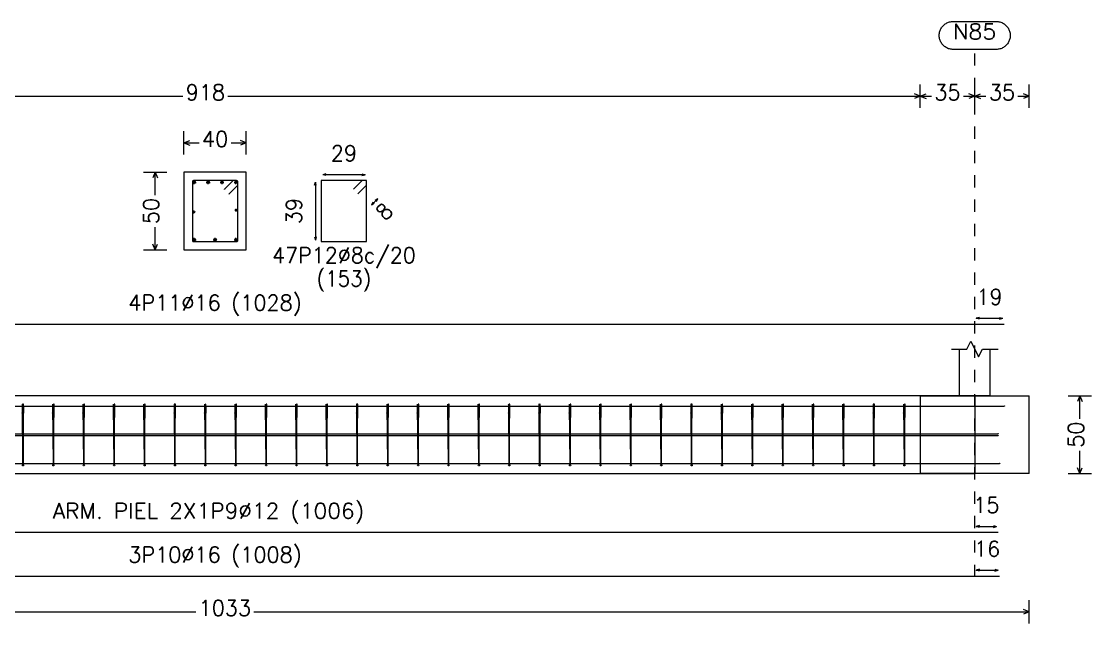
# Model space of a CAD drawing. Header units: millimetres. Extents: x -252 to 259, y -4 to 137.
# Drawn here: x 225.75 to 234.55, y 34.39 to 39.34 of the extents above; entities that cross this region are included whole.
import ezdxf
from ezdxf.enums import TextEntityAlignment as Align

# ---------------------------------------------------------------- set-up
doc = ezdxf.new("R2010")
doc.units = ezdxf.units.MM
doc.linetypes.add('CYPE_PUNTO', pattern=[0.075, 0, -0.075])
for name, color, linetype, lineweight in [('CIM_COTAS', 2, 'Continuous', 0), ('CIM_DIB_ARMADOS', 4, 'Continuous', 0), ('CIM_GEOMETRIA', 2, 'Continuous', 0), ('CIM_TXT_ARMADOS', 3, 'Continuous', 0)]:
    doc.layers.add(name, color=color, linetype=linetype, lineweight=lineweight)
doc.styles.add('CYPETXT', font='romans__.ttf', dxfattribs={"height": 0.2})

msp = doc.modelspace()

# ---------------------------------------------------------------- hatches: boundary and pattern name
at = {"layer": 'CIM_DIB_ARMADOS'}
h = msp.add_hatch(color=256, dxfattribs=at)
edge = h.paths.add_edge_path()
edge.add_arc((227.4242, 37.9605), 0.00102, 0, 360)
h = msp.add_hatch(color=256, dxfattribs=at)
edge = h.paths.add_edge_path()
edge.add_arc((227.4613, 37.9234), 0.00102, 0, 360)
h = msp.add_hatch(color=256, dxfattribs=at)
edge = h.paths.add_edge_path()
edge.add_arc((233.8333, 36.1801), 0.00102, 0, 360)
h = msp.add_hatch(color=256, dxfattribs=at)
edge = h.paths.add_edge_path()
edge.add_arc((225.7622, 36.1231), 0.00102, 0, 360)
h = msp.add_hatch(color=256, dxfattribs=at)
edge = h.paths.add_edge_path()
edge.add_arc((225.7734, 36.086), 0.00102, 0, 360)
h = msp.add_hatch(color=256, dxfattribs=at)
edge = h.paths.add_edge_path()
edge.add_arc((226.012, 36.1231), 0.00102, 0, 360)
h = msp.add_hatch(color=256, dxfattribs=at)
edge = h.paths.add_edge_path()
edge.add_arc((226.0231, 36.086), 0.00102, 0, 360)
h = msp.add_hatch(color=256, dxfattribs=at)
edge = h.paths.add_edge_path()
edge.add_arc((226.2618, 36.1231), 0.00102, 0, 360)
h = msp.add_hatch(color=256, dxfattribs=at)
edge = h.paths.add_edge_path()
edge.add_arc((226.2729, 36.086), 0.00102, 0, 360)
h = msp.add_hatch(color=256, dxfattribs=at)
edge = h.paths.add_edge_path()
edge.add_arc((226.5116, 36.1231), 0.00102, 0, 360)
h = msp.add_hatch(color=256, dxfattribs=at)
edge = h.paths.add_edge_path()
edge.add_arc((226.5227, 36.086), 0.00102, 0, 360)
h = msp.add_hatch(color=256, dxfattribs=at)
edge = h.paths.add_edge_path()
edge.add_arc((226.7614, 36.1231), 0.00102, 0, 360)
h = msp.add_hatch(color=256, dxfattribs=at)
edge = h.paths.add_edge_path()
edge.add_arc((226.7725, 36.086), 0.00102, 0, 360)
h = msp.add_hatch(color=256, dxfattribs=at)
edge = h.paths.add_edge_path()
edge.add_arc((227.0112, 36.1231), 0.00102, 0, 360)
h = msp.add_hatch(color=256, dxfattribs=at)
edge = h.paths.add_edge_path()
edge.add_arc((227.0223, 36.086), 0.00102, 0, 360)
h = msp.add_hatch(color=256, dxfattribs=at)
edge = h.paths.add_edge_path()
edge.add_arc((227.261, 36.1231), 0.00102, 0, 360)
h = msp.add_hatch(color=256, dxfattribs=at)
edge = h.paths.add_edge_path()
edge.add_arc((227.2721, 36.086), 0.00102, 0, 360)
h = msp.add_hatch(color=256, dxfattribs=at)
edge = h.paths.add_edge_path()
edge.add_arc((227.5108, 36.1231), 0.00102, 0, 360)
h = msp.add_hatch(color=256, dxfattribs=at)
edge = h.paths.add_edge_path()
edge.add_arc((227.5219, 36.086), 0.00102, 0, 360)
h = msp.add_hatch(color=256, dxfattribs=at)
edge = h.paths.add_edge_path()
edge.add_arc((227.7606, 36.1231), 0.00102, 0, 360)
h = msp.add_hatch(color=256, dxfattribs=at)
edge = h.paths.add_edge_path()
edge.add_arc((227.7717, 36.086), 0.00102, 0, 360)
h = msp.add_hatch(color=256, dxfattribs=at)
edge = h.paths.add_edge_path()
edge.add_arc((228.0103, 36.1231), 0.00102, 0, 360)
h = msp.add_hatch(color=256, dxfattribs=at)
edge = h.paths.add_edge_path()
edge.add_arc((228.0215, 36.086), 0.00102, 0, 360)
h = msp.add_hatch(color=256, dxfattribs=at)
edge = h.paths.add_edge_path()
edge.add_arc((228.2601, 36.1231), 0.00102, 0, 360)
h = msp.add_hatch(color=256, dxfattribs=at)
edge = h.paths.add_edge_path()
edge.add_arc((228.2713, 36.086), 0.00102, 0, 360)
h = msp.add_hatch(color=256, dxfattribs=at)
edge = h.paths.add_edge_path()
edge.add_arc((228.5099, 36.1231), 0.00102, 0, 360)
h = msp.add_hatch(color=256, dxfattribs=at)
edge = h.paths.add_edge_path()
edge.add_arc((228.5211, 36.086), 0.00102, 0, 360)
h = msp.add_hatch(color=256, dxfattribs=at)
edge = h.paths.add_edge_path()
edge.add_arc((228.7597, 36.1231), 0.00102, 0, 360)
h = msp.add_hatch(color=256, dxfattribs=at)
edge = h.paths.add_edge_path()
edge.add_arc((228.7708, 36.086), 0.00102, 0, 360)
h = msp.add_hatch(color=256, dxfattribs=at)
edge = h.paths.add_edge_path()
edge.add_arc((229.0095, 36.1231), 0.00102, 0, 360)
h = msp.add_hatch(color=256, dxfattribs=at)
edge = h.paths.add_edge_path()
edge.add_arc((229.0206, 36.086), 0.00102, 0, 360)
h = msp.add_hatch(color=256, dxfattribs=at)
edge = h.paths.add_edge_path()
edge.add_arc((229.2593, 36.1231), 0.00102, 0, 360)
h = msp.add_hatch(color=256, dxfattribs=at)
edge = h.paths.add_edge_path()
edge.add_arc((229.2704, 36.086), 0.00102, 0, 360)
h = msp.add_hatch(color=256, dxfattribs=at)
edge = h.paths.add_edge_path()
edge.add_arc((229.5091, 36.1231), 0.00102, 0, 360)
h = msp.add_hatch(color=256, dxfattribs=at)
edge = h.paths.add_edge_path()
edge.add_arc((229.5202, 36.086), 0.00102, 0, 360)
h = msp.add_hatch(color=256, dxfattribs=at)
edge = h.paths.add_edge_path()
edge.add_arc((229.7589, 36.1231), 0.00102, 0, 360)
h = msp.add_hatch(color=256, dxfattribs=at)
edge = h.paths.add_edge_path()
edge.add_arc((229.77, 36.086), 0.00102, 0, 360)
h = msp.add_hatch(color=256, dxfattribs=at)
edge = h.paths.add_edge_path()
edge.add_arc((230.0087, 36.1231), 0.00102, 0, 360)
h = msp.add_hatch(color=256, dxfattribs=at)
edge = h.paths.add_edge_path()
edge.add_arc((230.0198, 36.086), 0.00102, 0, 360)
h = msp.add_hatch(color=256, dxfattribs=at)
edge = h.paths.add_edge_path()
edge.add_arc((230.2585, 36.1231), 0.00102, 0, 360)
h = msp.add_hatch(color=256, dxfattribs=at)
edge = h.paths.add_edge_path()
edge.add_arc((230.2696, 36.086), 0.00102, 0, 360)
h = msp.add_hatch(color=256, dxfattribs=at)
edge = h.paths.add_edge_path()
edge.add_arc((230.5083, 36.1231), 0.00102, 0, 360)
h = msp.add_hatch(color=256, dxfattribs=at)
edge = h.paths.add_edge_path()
edge.add_arc((230.5194, 36.086), 0.00102, 0, 360)
h = msp.add_hatch(color=256, dxfattribs=at)
edge = h.paths.add_edge_path()
edge.add_arc((230.758, 36.1231), 0.00102, 0, 360)
h = msp.add_hatch(color=256, dxfattribs=at)
edge = h.paths.add_edge_path()
edge.add_arc((230.7692, 36.086), 0.00102, 0, 360)
h = msp.add_hatch(color=256, dxfattribs=at)
edge = h.paths.add_edge_path()
edge.add_arc((231.0078, 36.1231), 0.00102, 0, 360)
h = msp.add_hatch(color=256, dxfattribs=at)
edge = h.paths.add_edge_path()
edge.add_arc((231.019, 36.086), 0.00102, 0, 360)
h = msp.add_hatch(color=256, dxfattribs=at)
edge = h.paths.add_edge_path()
edge.add_arc((231.2576, 36.1231), 0.00102, 0, 360)
h = msp.add_hatch(color=256, dxfattribs=at)
edge = h.paths.add_edge_path()
edge.add_arc((231.2687, 36.086), 0.00102, 0, 360)
h = msp.add_hatch(color=256, dxfattribs=at)
edge = h.paths.add_edge_path()
edge.add_arc((231.5074, 36.1231), 0.00102, 0, 360)
h = msp.add_hatch(color=256, dxfattribs=at)
edge = h.paths.add_edge_path()
edge.add_arc((231.5185, 36.086), 0.00102, 0, 360)
h = msp.add_hatch(color=256, dxfattribs=at)
edge = h.paths.add_edge_path()
edge.add_arc((231.7572, 36.1231), 0.00102, 0, 360)
h = msp.add_hatch(color=256, dxfattribs=at)
edge = h.paths.add_edge_path()
edge.add_arc((231.7683, 36.086), 0.00102, 0, 360)
h = msp.add_hatch(color=256, dxfattribs=at)
edge = h.paths.add_edge_path()
edge.add_arc((232.007, 36.1231), 0.00102, 0, 360)
h = msp.add_hatch(color=256, dxfattribs=at)
edge = h.paths.add_edge_path()
edge.add_arc((232.0181, 36.086), 0.00102, 0, 360)
h = msp.add_hatch(color=256, dxfattribs=at)
edge = h.paths.add_edge_path()
edge.add_arc((232.2568, 36.1231), 0.00102, 0, 360)
h = msp.add_hatch(color=256, dxfattribs=at)
edge = h.paths.add_edge_path()
edge.add_arc((232.2679, 36.086), 0.00102, 0, 360)
h = msp.add_hatch(color=256, dxfattribs=at)
edge = h.paths.add_edge_path()
edge.add_arc((232.5066, 36.1231), 0.00102, 0, 360)
h = msp.add_hatch(color=256, dxfattribs=at)
edge = h.paths.add_edge_path()
edge.add_arc((232.5177, 36.086), 0.00102, 0, 360)
h = msp.add_hatch(color=256, dxfattribs=at)
edge = h.paths.add_edge_path()
edge.add_arc((232.7564, 36.1231), 0.00102, 0, 360)
h = msp.add_hatch(color=256, dxfattribs=at)
edge = h.paths.add_edge_path()
edge.add_arc((232.7675, 36.086), 0.00102, 0, 360)
h = msp.add_hatch(color=256, dxfattribs=at)
edge = h.paths.add_edge_path()
edge.add_arc((233.0062, 36.1231), 0.00102, 0, 360)
h = msp.add_hatch(color=256, dxfattribs=at)
edge = h.paths.add_edge_path()
edge.add_arc((233.0173, 36.086), 0.00102, 0, 360)
h = msp.add_hatch(color=256, dxfattribs=at)
edge = h.paths.add_edge_path()
edge.add_arc((233.7821, 35.9523), 0.00102, 0, 360)
h = msp.add_hatch(color=256, dxfattribs=at)
edge = h.paths.add_edge_path()
edge.add_arc((233.7821, 35.9369), 0.00102, 0, 360)
h = msp.add_hatch(color=256, dxfattribs=at)
edge = h.paths.add_edge_path()
edge.add_arc((233.7949, 35.7091), 0.00102, 0, 360)

# ---------------------------------------------------------------- linework, layer by layer
at = {"layer": 'CIM_COTAS', "linetype": 'CYPE_PUNTO'}
msp.add_line((233.5901, 34.7766), (233.5901, 39.1097), dxfattribs=at)
at = {"layer": 'CIM_COTAS'}
for p, q in [((233.1421, 38.6297), (233.1421, 38.8217)), ((233.1421, 38.6297), (233.1421, 38.8217)), ((233.5901, 38.6297), (233.5901, 38.8217)), ((233.5901, 38.6297), (233.5901, 38.8217)), ((234.0381, 38.6297), (234.0381, 38.8217)), ((221.3917, 38.7257), (227.0816, 38.7257)), ((227.4521, 38.7257), (233.1421, 38.7257)), ((233.1421, 38.7257), (233.0941, 38.7449)), ((233.1421, 38.7257), (233.0941, 38.7065)), ((233.1421, 38.7257), (233.1901, 38.7449)), ((233.1421, 38.7257), (233.1901, 38.7065)), ((233.1421, 38.7257), (233.2345, 38.7257)), ((233.4976, 38.7257), (233.5901, 38.7257)), ((233.5901, 38.7257), (233.5421, 38.7449)), ((233.5901, 38.7257), (233.5421, 38.7065)), ((233.5901, 38.7257), (233.6381, 38.7449)), ((233.5901, 38.7257), (233.6381, 38.7065)), ((233.5901, 38.7257), (233.6825, 38.7257)), ((233.9456, 38.7257), (234.0381, 38.7257)), ((234.0381, 38.7257), (233.9901, 38.7449)), ((234.0381, 38.7257), (233.9901, 38.7065)), ((227.0909, 38.2457), (227.0909, 38.4377)), ((227.6029, 38.2457), (227.6029, 38.4377)), ((227.0909, 38.3417), (227.1389, 38.3609)), ((227.6029, 38.3417), (227.5549, 38.3609)), ((227.0909, 38.3417), (227.1389, 38.3225)), ((227.0909, 38.3417), (227.2153, 38.3417)), ((227.4784, 38.3417), (227.6029, 38.3417)), ((227.6029, 38.3417), (227.5549, 38.3225)), ((226.7573, 38.1021), (226.9493, 38.1021)), ((226.8533, 38.1021), (226.8341, 38.0541)), ((226.8533, 38.1021), (226.8725, 38.0541)), ((226.8533, 37.9136), (226.8533, 38.1021)), ((226.8533, 37.4621), (226.8533, 37.6505)), ((226.8533, 37.4621), (226.8341, 37.5101)), ((226.8533, 37.4621), (226.8725, 37.5101)), ((226.7573, 37.4621), (226.9493, 37.4621)), ((234.3587, 36.2646), (234.5507, 36.2646)), ((234.4547, 36.2646), (234.4355, 36.2166)), ((234.4547, 36.2646), (234.4739, 36.2166)), ((234.4547, 36.0761), (234.4547, 36.2646)), ((234.4547, 35.6246), (234.4547, 35.8131)), ((234.3587, 35.6246), (234.5507, 35.6246)), ((234.4547, 35.6246), (234.4355, 35.6726)), ((234.4547, 35.6246), (234.4739, 35.6726)), ((234.0381, 34.3926), (234.0381, 34.5846)), ((220.8157, 34.4886), (227.1878, 34.4886)), ((227.6659, 34.4886), (234.0381, 34.4886)), ((234.0381, 34.4886), (233.9901, 34.5078)), ((234.0381, 34.4886), (233.9901, 34.4694))]:
    msp.add_line(p, q, dxfattribs=at)
msp.add_lwpolyline([(233.7667, 39.3401), (233.7744, 39.3399), (233.782, 39.3391), (233.7896, 39.3378), (233.7971, 39.3361), (233.8045, 39.3338), (233.8117, 39.331), (233.8186, 39.3278), (233.8254, 39.3241), (233.8319, 39.3199), (233.8381, 39.3154), (233.844, 39.3104), (233.8495, 39.305), (233.8547, 39.2993), (233.8594, 39.2933), (233.8638, 39.2869), (233.8677, 39.2803), (233.8712, 39.2734), (233.8742, 39.2663), (233.8767, 39.2591), (233.8788, 39.2517), (233.8803, 39.2441), (233.8813, 39.2365), (233.8818, 39.2288), (233.8818, 39.2211), (233.8813, 39.2134), (233.8803, 39.2058), (233.8788, 39.1982), (233.8767, 39.1908), (233.8742, 39.1835), (233.8712, 39.1765), (233.8677, 39.1696), (233.8638, 39.163), (233.8594, 39.1566), (233.8547, 39.1506), (233.8495, 39.1449), (233.844, 39.1395), (233.8381, 39.1345), (233.8319, 39.13), (233.8254, 39.1258), (233.8186, 39.1221), (233.8117, 39.1189), (233.8045, 39.1161), (233.7971, 39.1138), (233.7896, 39.1121), (233.782, 39.1108), (233.7744, 39.11), (233.7667, 39.1097), (233.4134, 39.1097), (233.4057, 39.11), (233.3981, 39.1108), (233.3905, 39.1121), (233.383, 39.1138), (233.3756, 39.1161), (233.3684, 39.1189), (233.3615, 39.1221), (233.3547, 39.1258), (233.3482, 39.13), (233.342, 39.1345), (233.3361, 39.1395), (233.3306, 39.1449), (233.3254, 39.1506), (233.3207, 39.1566), (233.3163, 39.163), (233.3124, 39.1696), (233.3089, 39.1765), (233.3059, 39.1835), (233.3034, 39.1908), (233.3014, 39.1982), (233.2998, 39.2058), (233.2988, 39.2134), (233.2983, 39.2211), (233.2983, 39.2288), (233.2988, 39.2365), (233.2998, 39.2441), (233.3014, 39.2517), (233.3034, 39.2591), (233.3059, 39.2663), (233.3089, 39.2734), (233.3124, 39.2803), (233.3163, 39.2869), (233.3207, 39.2933), (233.3254, 39.2993), (233.3306, 39.305), (233.3361, 39.3104), (233.342, 39.3154), (233.3482, 39.3199), (233.3547, 39.3241), (233.3615, 39.3278), (233.3684, 39.331), (233.3756, 39.3338), (233.383, 39.3361), (233.3905, 39.3378), (233.3981, 39.3391), (233.4057, 39.3399), (233.4134, 39.3401), (233.7667, 39.3401)], close=True, dxfattribs=at)
at = {"layer": 'CIM_DIB_ARMADOS'}
for p, q in [((227.16, 38.0176), (227.1907, 38.0176)), ((227.1753, 38.0022), (227.1753, 38.0329)), ((227.2743, 38.0176), (227.305, 38.0176)), ((227.2897, 38.0022), (227.2897, 38.0329)), ((227.3887, 38.0176), (227.4194, 38.0176)), ((227.404, 38.0022), (227.404, 38.0329)), ((227.503, 38.0176), (227.5337, 38.0176)), ((227.5184, 38.0022), (227.5184, 38.0329)), ((227.1613, 37.7744), (227.1843, 37.7744)), ((227.1728, 37.7629), (227.1728, 37.7859)), ((227.5094, 37.7897), (227.5325, 37.7897)), ((227.5209, 37.7782), (227.5209, 37.8013)), ((227.1753, 37.5312), (227.1753, 37.5619)), ((227.3469, 37.5312), (227.3469, 37.5619)), ((227.5184, 37.5312), (227.5184, 37.5619)), ((227.16, 37.5465), (227.1907, 37.5465)), ((227.3315, 37.5465), (227.3622, 37.5465)), ((227.503, 37.5465), (227.5337, 37.5465))]:
    msp.add_line(p, q, dxfattribs=at)
for points in [[(227.4613, 37.9234), (227.5307, 37.9928), (227.533, 37.9961), (227.5337, 38.0001), (227.5337, 38.0227), (227.5324, 38.0278), (227.5286, 38.0316), (227.5235, 38.0329), (227.1702, 38.0329), (227.1651, 38.0316), (227.1613, 38.0278), (227.16, 38.0227), (227.16, 37.5414), (227.1613, 37.5363), (227.1651, 37.5326), (227.1702, 37.5312), (227.5235, 37.5312), (227.5286, 37.5326), (227.5324, 37.5363), (227.5337, 37.5414), (227.5337, 38.0227), (227.5324, 38.0278), (227.5286, 38.0316), (227.5235, 38.0329), (227.5009, 38.0329), (227.4969, 38.0322), (227.4936, 38.0299), (227.4242, 37.9605)], [(228.5202, 37.9234), (228.5926, 37.9958), (228.5926, 38.0329), (228.2189, 38.0329), (228.2189, 37.5312), (228.5926, 37.5312), (228.5926, 38.0329), (228.5555, 38.0329), (228.4831, 37.9605)], [(220.8899, 36.6377), (220.8899, 36.8528), (221.1037, 36.8528), (233.5901, 36.8528), (233.8333, 36.8528)], [(220.8899, 35.9651), (220.8899, 36.1648), (220.892, 36.1725), (220.8976, 36.1781), (220.9053, 36.1801), (221.1037, 36.1801), (233.5901, 36.1801), (233.8333, 36.1801)], [(225.7734, 36.086), (225.7736, 36.1554), (225.7736, 36.1587), (225.7736, 36.1626), (225.7733, 36.1853), (225.7733, 36.1904), (225.7732, 36.1941), (225.7731, 36.1955), (225.7682, 36.1955), (225.7682, 36.1941), (225.7681, 36.1904), (225.7681, 36.1853), (225.7681, 35.704), (225.7681, 35.6989), (225.7681, 35.6951), (225.7681, 35.6937), (225.7681, 35.6951), (225.7681, 35.6989), (225.768, 35.704), (225.7631, 36.1853), (225.763, 36.1904), (225.7629, 36.1941), (225.7628, 36.1955), (225.7625, 36.1955), (225.7625, 36.1947), (225.7625, 36.1925), (225.7622, 36.1231)], [(226.0231, 36.086), (226.0234, 36.1554), (226.0234, 36.1587), (226.0234, 36.1626), (226.0231, 36.1853), (226.0231, 36.1904), (226.023, 36.1941), (226.0229, 36.1955), (226.018, 36.1955), (226.018, 36.1941), (226.0179, 36.1904), (226.0179, 36.1853), (226.0179, 35.704), (226.0179, 35.6989), (226.0179, 35.6951), (226.0179, 35.6937), (226.0179, 35.6951), (226.0178, 35.6989), (226.0178, 35.704), (226.0129, 36.1853), (226.0128, 36.1904), (226.0127, 36.1941), (226.0126, 36.1955), (226.0123, 36.1955), (226.0123, 36.1947), (226.0123, 36.1925), (226.012, 36.1231)], [(226.2729, 36.086), (226.2732, 36.1554), (226.2732, 36.1587), (226.2731, 36.1626), (226.2729, 36.1853), (226.2728, 36.1904), (226.2728, 36.1941), (226.2727, 36.1955), (226.2678, 36.1955), (226.2678, 36.1941), (226.2677, 36.1904), (226.2677, 36.1853), (226.2677, 35.704), (226.2677, 35.6989), (226.2677, 35.6951), (226.2677, 35.6937), (226.2677, 35.6951), (226.2676, 35.6989), (226.2676, 35.704), (226.2627, 36.1853), (226.2626, 36.1904), (226.2625, 36.1941), (226.2624, 36.1955), (226.2621, 36.1955), (226.2621, 36.1947), (226.2621, 36.1925), (226.2618, 36.1231)], [(226.5227, 36.086), (226.523, 36.1554), (226.523, 36.1587), (226.5229, 36.1626), (226.5227, 36.1853), (226.5226, 36.1904), (226.5225, 36.1941), (226.5225, 36.1955), (226.5176, 36.1955), (226.5176, 36.1941), (226.5175, 36.1904), (226.5175, 36.1853), (226.5175, 35.704), (226.5175, 35.6989), (226.5175, 35.6951), (226.5175, 35.6937), (226.5175, 35.6951), (226.5174, 35.6989), (226.5174, 35.704), (226.5125, 36.1853), (226.5124, 36.1904), (226.5123, 36.1941), (226.5122, 36.1955), (226.5119, 36.1955), (226.5119, 36.1947), (226.5118, 36.1925), (226.5116, 36.1231)], [(226.7725, 36.086), (226.7728, 36.1554), (226.7728, 36.1587), (226.7727, 36.1626), (226.7725, 36.1853), (226.7724, 36.1904), (226.7723, 36.1941), (226.7723, 36.1955), (226.7674, 36.1955), (226.7673, 36.1941), (226.7673, 36.1904), (226.7673, 36.1853), (226.7673, 35.704), (226.7673, 35.6989), (226.7673, 35.6951), (226.7673, 35.6937), (226.7673, 35.6951), (226.7672, 35.6989), (226.7672, 35.704), (226.7623, 36.1853), (226.7622, 36.1904), (226.7621, 36.1941), (226.762, 36.1955), (226.7617, 36.1955), (226.7617, 36.1947), (226.7616, 36.1925), (226.7614, 36.1231)], [(227.0223, 36.086), (227.0226, 36.1554), (227.0225, 36.1587), (227.0225, 36.1626), (227.0223, 36.1853), (227.0222, 36.1904), (227.0221, 36.1941), (227.022, 36.1955), (227.0172, 36.1955), (227.0171, 36.1941), (227.0171, 36.1904), (227.0171, 36.1853), (227.0171, 35.704), (227.0171, 35.6989), (227.0171, 35.6951), (227.0171, 35.6937), (227.017, 35.6951), (227.017, 35.6989), (227.017, 35.704), (227.012, 36.1853), (227.012, 36.1904), (227.0119, 36.1941), (227.0118, 36.1955), (227.0115, 36.1955), (227.0114, 36.1947), (227.0114, 36.1925), (227.0112, 36.1231)], [(227.2721, 36.086), (227.2723, 36.1554), (227.2723, 36.1587), (227.2723, 36.1626), (227.2721, 36.1853), (227.272, 36.1904), (227.2719, 36.1941), (227.2718, 36.1955), (227.267, 36.1955), (227.2669, 36.1941), (227.2669, 36.1904), (227.2669, 36.1853), (227.2669, 35.704), (227.2669, 35.6989), (227.2669, 35.6951), (227.2669, 35.6937), (227.2668, 35.6951), (227.2668, 35.6989), (227.2667, 35.704), (227.2618, 36.1853), (227.2618, 36.1904), (227.2617, 36.1941), (227.2616, 36.1955), (227.2613, 36.1955), (227.2612, 36.1947), (227.2612, 36.1925), (227.261, 36.1231)], [(227.5219, 36.086), (227.5221, 36.1554), (227.5221, 36.1587), (227.5221, 36.1626), (227.5219, 36.1853), (227.5218, 36.1904), (227.5217, 36.1941), (227.5216, 36.1955), (227.5168, 36.1955), (227.5167, 36.1941), (227.5167, 36.1904), (227.5166, 36.1853), (227.5166, 35.704), (227.5166, 35.6989), (227.5166, 35.6951), (227.5166, 35.6937), (227.5166, 35.6951), (227.5166, 35.6989), (227.5165, 35.704), (227.5116, 36.1853), (227.5116, 36.1904), (227.5115, 36.1941), (227.5114, 36.1955), (227.5111, 36.1955), (227.511, 36.1947), (227.511, 36.1925), (227.5108, 36.1231)], [(227.7717, 36.086), (227.7719, 36.1554), (227.7719, 36.1587), (227.7719, 36.1626), (227.7717, 36.1853), (227.7716, 36.1904), (227.7715, 36.1941), (227.7714, 36.1955), (227.7666, 36.1955), (227.7665, 36.1941), (227.7665, 36.1904), (227.7664, 36.1853), (227.7664, 35.704), (227.7664, 35.6989), (227.7664, 35.6951), (227.7664, 35.6937), (227.7664, 35.6951), (227.7664, 35.6989), (227.7663, 35.704), (227.7614, 36.1853), (227.7613, 36.1904), (227.7613, 36.1941), (227.7612, 36.1955), (227.7609, 36.1955), (227.7608, 36.1947), (227.7608, 36.1925), (227.7606, 36.1231)], [(228.0215, 36.086), (228.0217, 36.1554), (228.0217, 36.1587), (228.0217, 36.1626), (228.0214, 36.1853), (228.0214, 36.1904), (228.0213, 36.1941), (228.0212, 36.1955), (228.0164, 36.1955), (228.0163, 36.1941), (228.0162, 36.1904), (228.0162, 36.1853), (228.0162, 35.704), (228.0162, 35.6989), (228.0162, 35.6951), (228.0162, 35.6937), (228.0162, 35.6951), (228.0162, 35.6989), (228.0161, 35.704), (228.0112, 36.1853), (228.0111, 36.1904), (228.011, 36.1941), (228.011, 36.1955), (228.0107, 36.1955), (228.0106, 36.1947), (228.0106, 36.1925), (228.0103, 36.1231)], [(228.2713, 36.086), (228.2715, 36.1554), (228.2715, 36.1587), (228.2715, 36.1626), (228.2712, 36.1853), (228.2712, 36.1904), (228.2711, 36.1941), (228.271, 36.1955), (228.2662, 36.1955), (228.2661, 36.1941), (228.266, 36.1904), (228.266, 36.1853), (228.266, 35.704), (228.266, 35.6989), (228.266, 35.6951), (228.266, 35.6937), (228.266, 35.6951), (228.266, 35.6989), (228.2659, 35.704), (228.261, 36.1853), (228.2609, 36.1904), (228.2608, 36.1941), (228.2608, 36.1955), (228.2604, 36.1955), (228.2604, 36.1947), (228.2604, 36.1925), (228.2601, 36.1231)], [(228.5211, 36.086), (228.5213, 36.1554), (228.5213, 36.1587), (228.5213, 36.1626), (228.521, 36.1853), (228.521, 36.1904), (228.5209, 36.1941), (228.5208, 36.1955), (228.5159, 36.1955), (228.5159, 36.1941), (228.5158, 36.1904), (228.5158, 36.1853), (228.5158, 35.704), (228.5158, 35.6989), (228.5158, 35.6951), (228.5158, 35.6937), (228.5158, 35.6951), (228.5158, 35.6989), (228.5157, 35.704), (228.5108, 36.1853), (228.5107, 36.1904), (228.5106, 36.1941), (228.5105, 36.1955), (228.5102, 36.1955), (228.5102, 36.1947), (228.5102, 36.1925), (228.5099, 36.1231)], [(228.7708, 36.086), (228.7711, 36.1554), (228.7711, 36.1587), (228.7711, 36.1626), (228.7708, 36.1853), (228.7708, 36.1904), (228.7707, 36.1941), (228.7706, 36.1955), (228.7657, 36.1955), (228.7657, 36.1941), (228.7656, 36.1904), (228.7656, 36.1853), (228.7656, 35.704), (228.7656, 35.6989), (228.7656, 35.6951), (228.7656, 35.6937), (228.7656, 35.6951), (228.7655, 35.6989), (228.7655, 35.704), (228.7606, 36.1853), (228.7605, 36.1904), (228.7604, 36.1941), (228.7603, 36.1955), (228.76, 36.1955), (228.76, 36.1947), (228.76, 36.1925), (228.7597, 36.1231)], [(229.0206, 36.086), (229.0209, 36.1554), (229.0209, 36.1587), (229.0208, 36.1626), (229.0206, 36.1853), (229.0205, 36.1904), (229.0205, 36.1941), (229.0204, 36.1955), (229.0155, 36.1955), (229.0155, 36.1941), (229.0154, 36.1904), (229.0154, 36.1853), (229.0154, 35.704), (229.0154, 35.6989), (229.0154, 35.6951), (229.0154, 35.6937), (229.0154, 35.6951), (229.0153, 35.6989), (229.0153, 35.704), (229.0104, 36.1853), (229.0103, 36.1904), (229.0102, 36.1941), (229.0101, 36.1955), (229.0098, 36.1955), (229.0098, 36.1947), (229.0097, 36.1925), (229.0095, 36.1231)], [(229.2704, 36.086), (229.2707, 36.1554), (229.2707, 36.1587), (229.2706, 36.1626), (229.2704, 36.1853), (229.2703, 36.1904), (229.2702, 36.1941), (229.2702, 36.1955), (229.2653, 36.1955), (229.2652, 36.1941), (229.2652, 36.1904), (229.2652, 36.1853), (229.2652, 35.704), (229.2652, 35.6989), (229.2652, 35.6951), (229.2652, 35.6937), (229.2652, 35.6951), (229.2651, 35.6989), (229.2651, 35.704), (229.2602, 36.1853), (229.2601, 36.1904), (229.26, 36.1941), (229.2599, 36.1955), (229.2596, 36.1955), (229.2596, 36.1947), (229.2595, 36.1925), (229.2593, 36.1231)], [(229.5202, 36.086), (229.5205, 36.1554), (229.5205, 36.1587), (229.5204, 36.1626), (229.5202, 36.1853), (229.5201, 36.1904), (229.52, 36.1941), (229.5199, 36.1955), (229.5151, 36.1955), (229.515, 36.1941), (229.515, 36.1904), (229.515, 36.1853), (229.515, 35.704), (229.515, 35.6989), (229.515, 35.6951), (229.515, 35.6937), (229.515, 35.6951), (229.5149, 35.6989), (229.5149, 35.704), (229.51, 36.1853), (229.5099, 36.1904), (229.5098, 36.1941), (229.5097, 36.1955), (229.5094, 36.1955), (229.5094, 36.1947), (229.5093, 36.1925), (229.5091, 36.1231)], [(229.77, 36.086), (229.7702, 36.1554), (229.7702, 36.1587), (229.7702, 36.1626), (229.77, 36.1853), (229.7699, 36.1904), (229.7698, 36.1941), (229.7697, 36.1955), (229.7649, 36.1955), (229.7648, 36.1941), (229.7648, 36.1904), (229.7648, 36.1853), (229.7648, 35.704), (229.7648, 35.6989), (229.7648, 35.6951), (229.7648, 35.6937), (229.7647, 35.6951), (229.7647, 35.6989), (229.7647, 35.704), (229.7597, 36.1853), (229.7597, 36.1904), (229.7596, 36.1941), (229.7595, 36.1955), (229.7592, 36.1955), (229.7591, 36.1947), (229.7591, 36.1925), (229.7589, 36.1231)], [(230.0198, 36.086), (230.02, 36.1554), (230.02, 36.1587), (230.02, 36.1626), (230.0198, 36.1853), (230.0197, 36.1904), (230.0196, 36.1941), (230.0195, 36.1955), (230.0147, 36.1955), (230.0146, 36.1941), (230.0146, 36.1904), (230.0146, 36.1853), (230.0146, 35.704), (230.0146, 35.6989), (230.0146, 35.6951), (230.0146, 35.6937), (230.0145, 35.6951), (230.0145, 35.6989), (230.0144, 35.704), (230.0095, 36.1853), (230.0095, 36.1904), (230.0094, 36.1941), (230.0093, 36.1955), (230.009, 36.1955), (230.0089, 36.1947), (230.0089, 36.1925), (230.0087, 36.1231)], [(230.2696, 36.086), (230.2698, 36.1554), (230.2698, 36.1587), (230.2698, 36.1626), (230.2696, 36.1853), (230.2695, 36.1904), (230.2694, 36.1941), (230.2693, 36.1955), (230.2645, 36.1955), (230.2644, 36.1941), (230.2644, 36.1904), (230.2643, 36.1853), (230.2643, 35.704), (230.2643, 35.6989), (230.2643, 35.6951), (230.2643, 35.6937), (230.2643, 35.6951), (230.2643, 35.6989), (230.2642, 35.704), (230.2593, 36.1853), (230.2593, 36.1904), (230.2592, 36.1941), (230.2591, 36.1955), (230.2588, 36.1955), (230.2587, 36.1947), (230.2587, 36.1925), (230.2585, 36.1231)], [(230.5194, 36.086), (230.5196, 36.1554), (230.5196, 36.1587), (230.5196, 36.1626), (230.5194, 36.1853), (230.5193, 36.1904), (230.5192, 36.1941), (230.5191, 36.1955), (230.5143, 36.1955), (230.5142, 36.1941), (230.5142, 36.1904), (230.5141, 36.1853), (230.5141, 35.704), (230.5141, 35.6989), (230.5141, 35.6951), (230.5141, 35.6937), (230.5141, 35.6951), (230.5141, 35.6989), (230.514, 35.704), (230.5091, 36.1853), (230.509, 36.1904), (230.509, 36.1941), (230.5089, 36.1955), (230.5086, 36.1955), (230.5085, 36.1947), (230.5085, 36.1925), (230.5083, 36.1231)], [(230.7692, 36.086), (230.7694, 36.1554), (230.7694, 36.1587), (230.7694, 36.1626), (230.7691, 36.1853), (230.7691, 36.1904), (230.769, 36.1941), (230.7689, 36.1955), (230.7641, 36.1955), (230.764, 36.1941), (230.7639, 36.1904), (230.7639, 36.1853), (230.7639, 35.704), (230.7639, 35.6989), (230.7639, 35.6951), (230.7639, 35.6937), (230.7639, 35.6951), (230.7639, 35.6989), (230.7638, 35.704), (230.7589, 36.1853), (230.7588, 36.1904), (230.7587, 36.1941), (230.7587, 36.1955), (230.7584, 36.1955), (230.7583, 36.1947), (230.7583, 36.1925), (230.758, 36.1231)], [(231.019, 36.086), (231.0192, 36.1554), (231.0192, 36.1587), (231.0192, 36.1626), (231.0189, 36.1853), (231.0189, 36.1904), (231.0188, 36.1941), (231.0187, 36.1955), (231.0139, 36.1955), (231.0138, 36.1941), (231.0137, 36.1904), (231.0137, 36.1853), (231.0137, 35.704), (231.0137, 35.6989), (231.0137, 35.6951), (231.0137, 35.6937), (231.0137, 35.6951), (231.0137, 35.6989), (231.0136, 35.704), (231.0087, 36.1853), (231.0086, 36.1904), (231.0085, 36.1941), (231.0085, 36.1955), (231.0081, 36.1955), (231.0081, 36.1947), (231.0081, 36.1925), (231.0078, 36.1231)], [(231.2687, 36.086), (231.269, 36.1554), (231.269, 36.1587), (231.269, 36.1626), (231.2687, 36.1853), (231.2687, 36.1904), (231.2686, 36.1941), (231.2685, 36.1955), (231.2636, 36.1955), (231.2636, 36.1941), (231.2635, 36.1904), (231.2635, 36.1853), (231.2635, 35.704), (231.2635, 35.6989), (231.2635, 35.6951), (231.2635, 35.6937), (231.2635, 35.6951), (231.2635, 35.6989), (231.2634, 35.704), (231.2585, 36.1853), (231.2584, 36.1904), (231.2583, 36.1941), (231.2582, 36.1955), (231.2579, 36.1955), (231.2579, 36.1947), (231.2579, 36.1925), (231.2576, 36.1231)], [(231.5185, 36.086), (231.5188, 36.1554), (231.5188, 36.1587), (231.5187, 36.1626), (231.5185, 36.1853), (231.5184, 36.1904), (231.5184, 36.1941), (231.5183, 36.1955), (231.5134, 36.1955), (231.5134, 36.1941), (231.5133, 36.1904), (231.5133, 36.1853), (231.5133, 35.704), (231.5133, 35.6989), (231.5133, 35.6951), (231.5133, 35.6937), (231.5133, 35.6951), (231.5132, 35.6989), (231.5132, 35.704), (231.5083, 36.1853), (231.5082, 36.1904), (231.5081, 36.1941), (231.508, 36.1955), (231.5077, 36.1955), (231.5077, 36.1947), (231.5077, 36.1925), (231.5074, 36.1231)], [(231.7683, 36.086), (231.7686, 36.1554), (231.7686, 36.1587), (231.7685, 36.1626), (231.7683, 36.1853), (231.7682, 36.1904), (231.7681, 36.1941), (231.7681, 36.1955), (231.7632, 36.1955), (231.7632, 36.1941), (231.7631, 36.1904), (231.7631, 36.1853), (231.7631, 35.704), (231.7631, 35.6989), (231.7631, 35.6951), (231.7631, 35.6937), (231.7631, 35.6951), (231.763, 35.6989), (231.763, 35.704), (231.7581, 36.1853), (231.758, 36.1904), (231.7579, 36.1941), (231.7578, 36.1955), (231.7575, 36.1955), (231.7575, 36.1947), (231.7574, 36.1925), (231.7572, 36.1231)], [(232.0181, 36.086), (232.0184, 36.1554), (232.0184, 36.1587), (232.0183, 36.1626), (232.0181, 36.1853), (232.018, 36.1904), (232.0179, 36.1941), (232.0179, 36.1955), (232.013, 36.1955), (232.0129, 36.1941), (232.0129, 36.1904), (232.0129, 36.1853), (232.0129, 35.704), (232.0129, 35.6989), (232.0129, 35.6951), (232.0129, 35.6937), (232.0129, 35.6951), (232.0128, 35.6989), (232.0128, 35.704), (232.0079, 36.1853), (232.0078, 36.1904), (232.0077, 36.1941), (232.0076, 36.1955), (232.0073, 36.1955), (232.0073, 36.1947), (232.0072, 36.1925), (232.007, 36.1231)], [(232.2679, 36.086), (232.2682, 36.1554), (232.2682, 36.1587), (232.2681, 36.1626), (232.2679, 36.1853), (232.2678, 36.1904), (232.2677, 36.1941), (232.2676, 36.1955), (232.2628, 36.1955), (232.2627, 36.1941), (232.2627, 36.1904), (232.2627, 36.1853), (232.2627, 35.704), (232.2627, 35.6989), (232.2627, 35.6951), (232.2627, 35.6937), (232.2627, 35.6951), (232.2626, 35.6989), (232.2626, 35.704), (232.2577, 36.1853), (232.2576, 36.1904), (232.2575, 36.1941), (232.2574, 36.1955), (232.2571, 36.1955), (232.257, 36.1947), (232.257, 36.1925), (232.2568, 36.1231)], [(232.5177, 36.086), (232.5179, 36.1554), (232.5179, 36.1587), (232.5179, 36.1626), (232.5177, 36.1853), (232.5176, 36.1904), (232.5175, 36.1941), (232.5174, 36.1955), (232.5126, 36.1955), (232.5125, 36.1941), (232.5125, 36.1904), (232.5125, 36.1853), (232.5125, 35.704), (232.5125, 35.6989), (232.5125, 35.6951), (232.5125, 35.6937), (232.5124, 35.6951), (232.5124, 35.6989), (232.5124, 35.704), (232.5074, 36.1853), (232.5074, 36.1904), (232.5073, 36.1941), (232.5072, 36.1955), (232.5069, 36.1955), (232.5068, 36.1947), (232.5068, 36.1925), (232.5066, 36.1231)], [(232.7675, 36.086), (232.7677, 36.1554), (232.7677, 36.1587), (232.7677, 36.1626), (232.7675, 36.1853), (232.7674, 36.1904), (232.7673, 36.1941), (232.7672, 36.1955), (232.7624, 36.1955), (232.7623, 36.1941), (232.7623, 36.1904), (232.7622, 36.1853), (232.7622, 35.704), (232.7622, 35.6989), (232.7622, 35.6951), (232.7622, 35.6937), (232.7622, 35.6951), (232.7622, 35.6989), (232.7621, 35.704), (232.7572, 36.1853), (232.7572, 36.1904), (232.7571, 36.1941), (232.757, 36.1955), (232.7567, 36.1955), (232.7566, 36.1947), (232.7566, 36.1925), (232.7564, 36.1231)], [(233.0173, 36.086), (233.0175, 36.1554), (233.0175, 36.1587), (233.0175, 36.1626), (233.0173, 36.1853), (233.0172, 36.1904), (233.0171, 36.1941), (233.017, 36.1955), (233.0122, 36.1955), (233.0121, 36.1941), (233.0121, 36.1904), (233.012, 36.1853), (233.012, 35.704), (233.012, 35.6989), (233.012, 35.6951), (233.012, 35.6937), (233.012, 35.6951), (233.012, 35.6989), (233.0119, 35.704), (233.007, 36.1853), (233.007, 36.1904), (233.0069, 36.1941), (233.0068, 36.1955), (233.0065, 36.1955), (233.0064, 36.1947), (233.0064, 36.1925), (233.0062, 36.1231)], [(220.9117, 35.9523), (221.1037, 35.9523), (233.5901, 35.9523), (233.7821, 35.9523)], [(220.9117, 35.9369), (221.1037, 35.9369), (233.5901, 35.9369), (233.7821, 35.9369)], [(220.8989, 35.7091), (221.1037, 35.7091), (233.5901, 35.7091), (233.7949, 35.7091)], [(220.9117, 35.1427), (221.1037, 35.1427), (233.5901, 35.1427), (233.7821, 35.1427)], [(220.8989, 34.783), (221.1037, 34.783), (233.5901, 34.783), (233.7949, 34.783)]]:
    msp.add_lwpolyline(points, dxfattribs=at)
for centre, radius in [((227.1753, 38.0176), 0.0102), ((227.2897, 38.0176), 0.0102), ((227.404, 38.0176), 0.0102), ((227.5184, 38.0176), 0.0102), ((227.4242, 37.9605), 0.00102), ((227.4613, 37.9234), 0.00102), ((227.1728, 37.7744), 0.00768), ((227.5209, 37.7897), 0.00768), ((227.1753, 37.5465), 0.0102), ((227.3469, 37.5465), 0.0102), ((227.5184, 37.5465), 0.0102), ((233.8333, 36.1801), 0.00102), ((225.7622, 36.1231), 0.00102), ((225.7734, 36.086), 0.00102), ((226.012, 36.1231), 0.00102), ((226.0231, 36.086), 0.00102), ((226.2618, 36.1231), 0.00102), ((226.2729, 36.086), 0.00102), ((226.5116, 36.1231), 0.00102), ((226.5227, 36.086), 0.00102), ((226.7614, 36.1231), 0.00102), ((226.7725, 36.086), 0.00102), ((227.0112, 36.1231), 0.00102), ((227.0223, 36.086), 0.00102), ((227.261, 36.1231), 0.00102), ((227.2721, 36.086), 0.00102), ((227.5108, 36.1231), 0.00102), ((227.5219, 36.086), 0.00102), ((227.7606, 36.1231), 0.00102), ((227.7717, 36.086), 0.00102), ((228.0103, 36.1231), 0.00102), ((228.0215, 36.086), 0.00102), ((228.2601, 36.1231), 0.00102), ((228.2713, 36.086), 0.00102), ((228.5099, 36.1231), 0.00102), ((228.5211, 36.086), 0.00102), ((228.7597, 36.1231), 0.00102), ((228.7708, 36.086), 0.00102), ((229.0095, 36.1231), 0.00102), ((229.0206, 36.086), 0.00102), ((229.2593, 36.1231), 0.00102), ((229.2704, 36.086), 0.00102), ((229.5091, 36.1231), 0.00102), ((229.5202, 36.086), 0.00102), ((229.7589, 36.1231), 0.00102), ((229.77, 36.086), 0.00102), ((230.0087, 36.1231), 0.00102), ((230.0198, 36.086), 0.00102), ((230.2585, 36.1231), 0.00102), ((230.2696, 36.086), 0.00102), ((230.5083, 36.1231), 0.00102), ((230.5194, 36.086), 0.00102), ((230.758, 36.1231), 0.00102), ((230.7692, 36.086), 0.00102), ((231.0078, 36.1231), 0.00102), ((231.019, 36.086), 0.00102), ((231.2576, 36.1231), 0.00102), ((231.2687, 36.086), 0.00102), ((231.5074, 36.1231), 0.00102), ((231.5185, 36.086), 0.00102), ((231.7572, 36.1231), 0.00102), ((231.7683, 36.086), 0.00102), ((232.007, 36.1231), 0.00102), ((232.0181, 36.086), 0.00102), ((232.2568, 36.1231), 0.00102), ((232.2679, 36.086), 0.00102), ((232.5066, 36.1231), 0.00102), ((232.5177, 36.086), 0.00102), ((232.7564, 36.1231), 0.00102), ((232.7675, 36.086), 0.00102), ((233.0062, 36.1231), 0.00102), ((233.0173, 36.086), 0.00102), ((233.7821, 35.9523), 0.00102), ((233.7821, 35.9369), 0.00102), ((225.7681, 35.6937), 0.00512), ((226.0179, 35.6937), 0.00512), ((226.2677, 35.6937), 0.00512), ((226.5175, 35.6937), 0.00512), ((226.7673, 35.6937), 0.00512), ((227.0171, 35.6937), 0.00512), ((227.2669, 35.6937), 0.00512), ((227.5166, 35.6937), 0.00512), ((227.7664, 35.6937), 0.00512), ((228.0162, 35.6937), 0.00512), ((228.266, 35.6937), 0.00512), ((228.5158, 35.6937), 0.00512), ((228.7656, 35.6937), 0.00512), ((229.0154, 35.6937), 0.00512), ((229.2652, 35.6937), 0.00512), ((229.515, 35.6937), 0.00512), ((229.7648, 35.6937), 0.00512), ((230.0146, 35.6937), 0.00512), ((230.2643, 35.6937), 0.00512), ((230.5141, 35.6937), 0.00512), ((230.7639, 35.6937), 0.00512), ((231.0137, 35.6937), 0.00512), ((231.2635, 35.6937), 0.00512), ((231.5133, 35.6937), 0.00512), ((231.7631, 35.6937), 0.00512), ((232.0129, 35.6937), 0.00512), ((232.2627, 35.6937), 0.00512), ((232.5125, 35.6937), 0.00512), ((232.7622, 35.6937), 0.00512), ((233.012, 35.6937), 0.00512), ((233.7949, 35.7091), 0.00102)]:
    msp.add_circle(centre, radius, dxfattribs=at)
at = {"layer": 'CIM_GEOMETRIA'}
for p, q in [((233.4621, 36.6486), (233.4621, 36.2646)), ((233.7181, 36.2646), (233.7181, 36.6486)), ((233.5901, 36.2646), (221.1037, 36.2646)), ((233.1421, 36.2646), (234.0381, 36.2646)), ((233.1421, 36.2646), (233.1421, 35.6246)), ((233.7181, 36.2646), (233.4621, 36.2646)), ((233.5901, 36.2646), (233.5901, 35.6246)), ((234.0381, 35.6246), (234.0381, 36.2646)), ((221.1037, 35.6246), (233.5901, 35.6246)), ((234.0381, 35.6246), (233.1421, 35.6246))]:
    msp.add_line(p, q, dxfattribs=at)
msp.add_lwpolyline([(227.0909, 38.1021), (227.0909, 37.4621), (227.6029, 37.4621), (227.6029, 38.1021), (227.0909, 38.1021)], close=True, dxfattribs=at)
msp.add_lwpolyline([(233.3981, 36.6486), (233.5261, 36.6486), (233.5581, 36.7126), (233.6221, 36.5846), (233.6541, 36.6486), (233.7821, 36.6486)], dxfattribs=at)
at = {"layer": 'CIM_TXT_ARMADOS'}
for p, q in [((228.2574, 38.0889), (228.2318, 38.0809)), ((228.5541, 38.0889), (228.5797, 38.0809)), ((228.1629, 37.9944), (228.1709, 38.02)), ((228.1789, 37.9944), (228.1709, 38.02)), ((228.1709, 38.02), (228.1709, 37.5441)), ((228.2574, 38.0729), (228.2318, 38.0809)), ((228.5797, 38.0809), (228.2318, 38.0809)), ((228.5541, 38.0729), (228.5797, 38.0809)), ((228.6312, 37.8307), (228.6853, 37.8849)), ((228.6436, 37.8545), (228.6312, 37.8307)), ((228.6549, 37.8432), (228.6312, 37.8307)), ((228.6615, 37.8724), (228.6853, 37.8849)), ((228.6729, 37.8611), (228.6853, 37.8849)), ((228.1629, 37.5697), (228.1709, 37.5441)), ((228.1789, 37.5697), (228.1709, 37.5441)), ((233.6286, 36.9088), (233.603, 36.9008)), ((233.6286, 36.8928), (233.603, 36.9008)), ((233.603, 36.9008), (233.8203, 36.9008)), ((233.7947, 36.9088), (233.8203, 36.9008)), ((233.7947, 36.8928), (233.8203, 36.9008)), ((233.6286, 35.1987), (233.603, 35.1907)), ((233.6286, 35.1827), (233.603, 35.1907)), ((233.603, 35.1907), (233.7691, 35.1907)), ((233.7435, 35.1987), (233.7691, 35.1907)), ((233.7435, 35.1827), (233.7691, 35.1907)), ((233.6286, 34.839), (233.603, 34.831)), ((233.7563, 34.839), (233.7819, 34.831)), ((233.6286, 34.823), (233.603, 34.831)), ((233.603, 34.831), (233.7819, 34.831)), ((233.7563, 34.823), (233.7819, 34.831))]:
    msp.add_line(p, q, dxfattribs=at)

# ---------------------------------------------------------------- texts
at = {"layer": 'CIM_COTAS', "style": 'CYPETXT'}
for s, width, p, p2 in [('N85', 0.924861, (233.4134, 39.1929), (233.7667, 39.1929)), ('918', 0.872087, (227.1056, 38.6937), (227.4281, 38.6937)), ('35', 0.872087, (233.2585, 38.6937), (233.4736, 38.6937)), ('35', 0.872087, (233.7065, 38.6937), (233.9216, 38.6937)), ('40', 0.872087, (227.2393, 38.3097), (227.4544, 38.3097)), ('1033', 0.872087, (227.2118, 34.4566), (227.6419, 34.4566))]:
    msp.add_text(s, height=0.128, dxfattribs=dict(at, width=width)).set_placement(p, p2, align=Align.FIT)
at = {"layer": 'CIM_COTAS', "style": 'CYPETXT', "width": 0.872087}
for p, p2 in [((226.8853, 37.6745), (226.8853, 37.8896)), ((234.4867, 35.8371), (234.4867, 36.0521))]:
    msp.add_text('50', height=0.128, rotation=90, dxfattribs=at).set_placement(p, p2, align=Align.FIT)
at = {"layer": 'CIM_TXT_ARMADOS', "style": 'CYPETXT'}
for s, width, p, p2 in [('29', 0.872087, (228.2982, 38.1929), (228.5133, 38.1929)), ('47P12%%c8c/20', 0.870564, (227.8153, 37.3552), (228.9961, 37.3552)), ('(153)', 0.825691, (228.1811, 37.1632), (228.6304, 37.1632)), ('19', 0.872087, (233.6041, 37.0128), (233.8192, 37.0128)), ('4P11%%c16 (1028)', 0.859436, (226.6336, 36.9648), (228.0601, 36.9648)), ('ARM. PIEL 2X1P9%%c12 (1006)', 0.885641, (226.0134, 35.2547), (228.5728, 35.2547)), ('15', 0.872087, (233.5785, 35.3027), (233.7936, 35.3027)), ('3P10%%c16 (1008)', 0.859436, (226.6336, 34.895), (228.0601, 34.895)), ('16', 0.872087, (233.5849, 34.943), (233.8, 34.943))]:
    msp.add_text(s, height=0.128, dxfattribs=dict(at, width=width)).set_placement(p, p2, align=Align.FIT)
at = {"layer": 'CIM_TXT_ARMADOS', "style": 'CYPETXT', "width": 0.872087}
for s, rotation, p, p2 in [('39', 90, (228.0589, 37.6745), (228.0589, 37.8896)), ('8', 45.00124, (228.7447, 37.6953), (228.8207, 37.7714))]:
    msp.add_text(s, height=0.128, rotation=rotation, dxfattribs=at).set_placement(p, p2, align=Align.FIT)

doc.saveas('drawing.dxf')
